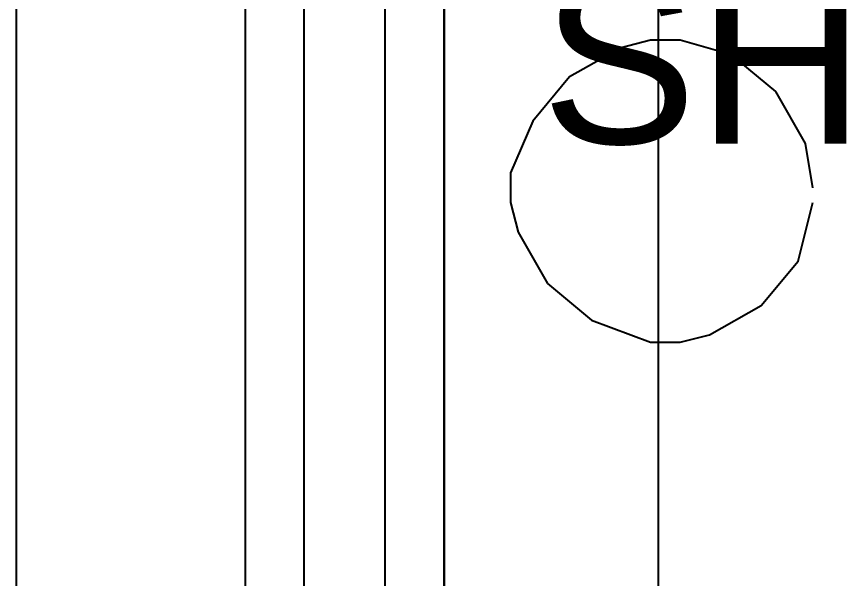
# Model space of a CAD drawing. Header units: millimetres. Extents: x 5 to 415, y 48 to 251.
# Drawn here: x 130.545 to 132.531, y 112.765 to 114.11 of the extents above; entities that cross this region are included whole.
import ezdxf

# ---------------------------------------------------------------- set-up
doc = ezdxf.new("R2010")
doc.units = ezdxf.units.MM
doc.layers.add('P', color=7, linetype='Continuous')
doc.layers.add('T', color=7, linetype='Continuous')

msp = doc.modelspace()

# ---------------------------------------------------------------- linework, layer by layer
at = {"layer": 'P'}
for points in [[(131.427, 107.033), (131.427, 114.653)], [(132.08, 114.653), (132.08, 107.033)], [(130.545, 108.462), (130.545, 114.565)], [(131.568, 107.192), (131.568, 114.441)], [(131.568, 114.441), (131.568, 107.192)], [(131.092, 114.388), (131.092, 107.28)], [(131.233, 107.28), (131.233, 114.388)], [(131.992, 114.035), (131.868, 113.965)], [(132.062, 114.053), (131.992, 114.035)], [(132.133, 114.053), (132.062, 114.053)], [(132.256, 114.018), (132.133, 114.053)], [(132.362, 113.93), (132.256, 114.018)], [(131.868, 113.965), (131.78, 113.859)], [(132.433, 113.806), (132.362, 113.93)], [(131.78, 113.859), (131.727, 113.736)], [(132.45, 113.7), (132.433, 113.806)], [(131.727, 113.736), (131.727, 113.665)], [(131.727, 113.665), (131.745, 113.594)], [(132.415, 113.524), (132.45, 113.665)], [(131.745, 113.594), (131.815, 113.471)], [(132.327, 113.418), (132.415, 113.524)], [(131.815, 113.471), (131.921, 113.383)], [(132.203, 113.348), (132.327, 113.418)], [(131.921, 113.383), (132.062, 113.33)], [(132.133, 113.33), (132.203, 113.348)], [(132.062, 113.33), (132.133, 113.33)]]:
    msp.add_lwpolyline(points, dxfattribs=at)

# ---------------------------------------------------------------- texts
at = {"layer": 'T', "insert": (131.8, 113.8), "char_height": 0.4, "attachment_point": 7}
msp.add_mtext('{\\fArial|b0|i0|c0|p18;SH}', dxfattribs=at)

doc.saveas('drawing.dxf')
